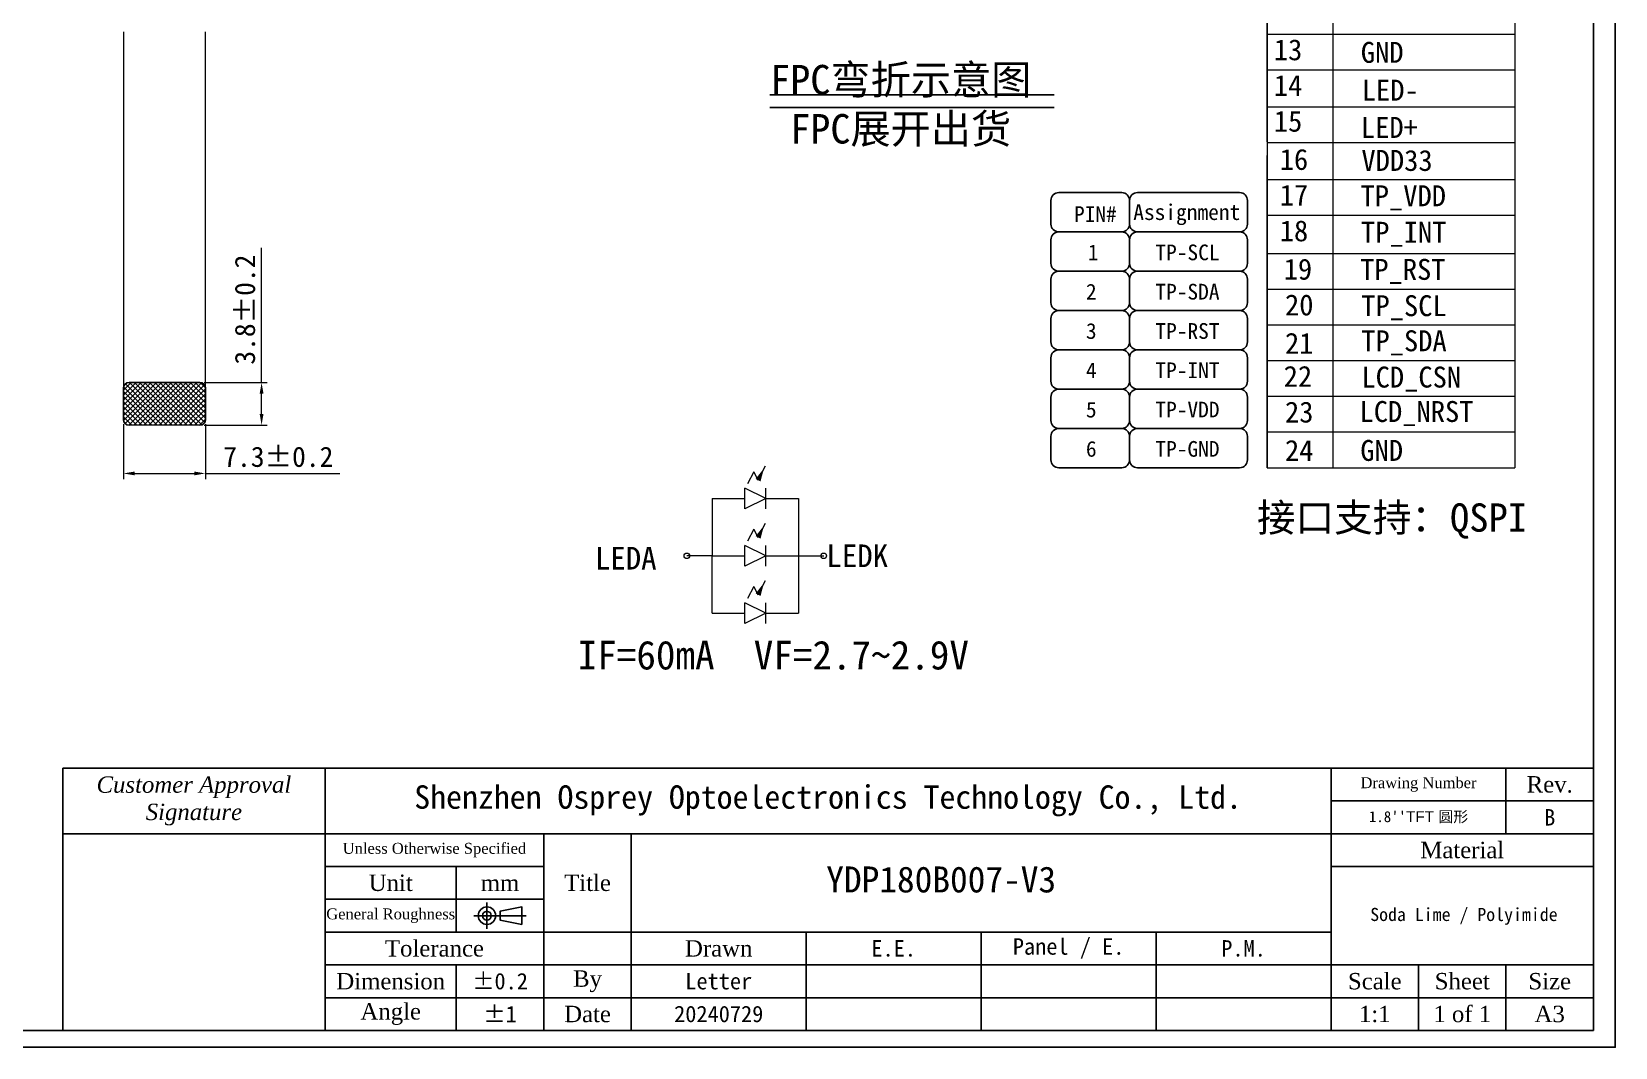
# Model space of a CAD drawing. Header units: millimetres. Extents: x 661 to 1565, y 210 to 444.
# Drawn here: x 1107.4 to 1248.4, y 221.2 to 311.7 of the extents above; entities that cross this region are included whole.
import ezdxf

# ---------------------------------------------------------------- set-up
doc = ezdxf.new("R2010")
doc.units = ezdxf.units.MM
doc.linetypes.add('CENTER', pattern=[50.8, 31.75, -6.35, 6.35, -6.35])
for name, color, linetype in [('dim', 3, 'Continuous'), ('dimension', 3, 'Continuous'), ('FPC', 33, 'Continuous'), ('FRAME', 154, 'Continuous'), ('图框', 7, 'Continuous'), ('标注', 3, 'Continuous')]:
    doc.layers.add(name, color=color, linetype=linetype)
doc.layers.add('DIM（标注）', color=3, linetype='Continuous', lineweight=15)
doc.styles.add('宋体', font='')
doc.styles.add('工程', font='gbenor.shx', dxfattribs={"width": 1.25, "bigfont": 'gbcbig.shx'})
doc.styles.get('宋体').set_extended_font_data('SimSun')
doc.dimstyles.new('标准', dxfattribs={"dimtxt": 2, "dimasz": 1.8, "dimexe": 0.5, "dimexo": 0.4, "dimgap": 0.1, "dimtad": 1, "dimzin": 1, "dimdsep": 46, "dimtxsty": '工程', "dimblk": 'CLOSEDBLANK', "dimcen": 0.09, "dimclrd": 3, "dimclre": 3, "dimclrt": 3, "dimadec": 0, "dimazin": 0, "dimtfac": 1, "dimtofl": 0, "dimtmove": 0, "dimatfit": 3, "dimldrblk": 'CLOSEDBLANK', "dimfxl": 0, "dimtolj": 1, "dimlwd": 0, "dimlwe": 0, "dimarcsym": 0})

# ---------------------------------------------------------------- blocks, each defined once
blk = doc.blocks.new('*D126')
at = {"color": 7, "lineweight": 0, "transparency": 16777216}
for p, q in [((1115.57, 276.73), (1115.57, 271.83)), ((1122.87, 276.73), (1122.87, 271.83)), ((1116.57, 272.33), (1121.87, 272.33)), ((1122.87, 272.33), (1134.85, 272.33))]:
    blk.add_line(p, q, dxfattribs=at)
at = {"color": 7, "transparency": 16777216}
for points in [[(1116.57, 272.5), (1116.57, 272.16), (1115.57, 272.33)], [(1121.87, 272.5), (1121.87, 272.16), (1122.87, 272.33)]]:
    blk.add_solid(points, dxfattribs=at)
at = {"layer": 'Defpoints', "color": 0, "transparency": 16777216}
for p in [(1115.57, 277.13), (1122.87, 277.13), (1122.87, 272.33)]:
    blk.add_point(p, dxfattribs=at)
at = {"color": 7, "transparency": 16777216, "insert": (1129.36, 273.8), "char_height": 1.3, "attachment_point": 5, "style": '宋体'}
blk.add_mtext('\\A1;{\\H1.3846x;7.3%%P0.2}', dxfattribs=at)
blk = doc.blocks.new('_ClosedBlank')
at = {"color": 0, "linetype": 'ByBlock', "lineweight": -2}
for p, q in [((-1, 0.17), (0, 0)), ((-1, 0.17), (-1, -0.17)), ((0, 0), (-1, -0.17))]:
    blk.add_line(p, q, dxfattribs=at)
blk = doc.blocks.new('*D127')
at = {"color": 7, "lineweight": 0, "transparency": 16777216}
for p, q in [((1127.87, 280.43), (1127.87, 292.42)), ((1122.77, 280.43), (1128.37, 280.43)), ((1127.87, 277.63), (1127.87, 279.43)), ((1122.77, 276.63), (1128.37, 276.63))]:
    blk.add_line(p, q, dxfattribs=at)
at = {"color": 7, "transparency": 16777216}
for points in [[(1127.7, 279.43), (1128.04, 279.43), (1127.87, 280.43)], [(1127.7, 277.63), (1128.04, 277.63), (1127.87, 276.63)]]:
    blk.add_solid(points, dxfattribs=at)
at = {"layer": 'Defpoints', "color": 0, "transparency": 16777216}
for p in [(1122.37, 280.43), (1127.87, 280.43), (1122.37, 276.63)]:
    blk.add_point(p, dxfattribs=at)
at = {"color": 7, "transparency": 16777216, "insert": (1126.4, 286.92), "char_height": 1.3, "attachment_point": 5, "rotation": 90, "style": '宋体'}
blk.add_mtext('\\A1;{\\H1.3846x;3.8%%P0.2}', dxfattribs=at)

msp = doc.modelspace()

# ---------------------------------------------------------------- hatches: boundary and pattern name
at = {"layer": 'dim'}
h = msp.add_hatch(dxfattribs=at)
h.set_pattern_fill('ANSI37', scale=0.1, angle=90, style=0)
h.set_pattern_definition([(135, (1427.34745, -853.85013), (-0.2245064, -0.2245064), []), (225, (1427.34745, -853.85013), (0.2245064, -0.2245064), [])])
edge = h.paths.add_edge_path()
edge.add_line((1116.4718, 280.4302), (1121.9718, 280.4302))
edge.add_line((1121.9718, 280.4302), (1122.3718, 280.4302))
edge.add_arc((1122.3718, 279.9302), 0.5, 0, 90, ccw=False)
edge.add_line((1122.8718, 279.9302), (1122.8718, 277.1302))
edge.add_arc((1122.3718, 277.1302), 0.5, 270, 360, ccw=False)
edge.add_line((1122.3718, 276.6302), (1116.0718, 276.6302))
edge.add_arc((1116.0718, 277.1302), 0.5, 180, 270, ccw=False)
edge.add_line((1115.5718, 277.1302), (1115.5718, 279.9302))
edge.add_arc((1116.0718, 279.9302), 0.5, 90, 180, ccw=False)
edge.add_line((1116.0718, 280.4302), (1116.4718, 280.4302))

# ---------------------------------------------------------------- linework, layer by layer
at = {"color": 0, "lineweight": 0}
for p, q in [((1217.4034, 354.5253), (1217.4034, 272.8423)), ((1223.2531, 354.5253), (1223.2531, 272.8423)), ((1239.4738, 354.5253, 0), (1239.4738, 272.8423))]:
    msp.add_line(p, q, dxfattribs=at)
at = {"lineweight": 9}
msp.add_line((1217.4034, 301.861), (1217.4034, 340.5796), dxfattribs=at)
msp.add_line((1217.4034, 300.6456), (1217.4034, 272.8423))
at = {"color": 7}
msp.add_line((1217.4034, 291.0598), (1217.4034, 272.8423), dxfattribs=at)
at = {"color": 30, "linetype": 'Continuous'}
for p, q in [((1115.5718, 279.9302), (1115.5718, 277.1302)), ((1122.8718, 277.1302), (1122.8718, 279.9302))]:
    msp.add_line(p, q, dxfattribs=at)
at = {"color": 0, "linetype": 'Continuous', "lineweight": 0}
for points in [[(1217.4034, 311.4528), (1239.4738, 311.4528)], [(1217.4034, 308.2718), (1239.4738, 308.2718)], [(1217.4034, 304.9812), (1239.4738, 304.9812)], [(1217.4034, 301.8002), (1239.4738, 301.8002)], [(1217.4034, 298.5095), (1239.4738, 298.5095)], [(1217.4034, 295.3285), (1239.4738, 295.3285)], [(1217.4034, 291.9282), (1239.4738, 291.9282)], [(1217.4034, 288.7472), (1239.4738, 288.7472)], [(1217.4034, 285.5662), (1239.4738, 285.5662)], [(1217.4034, 282.3853), (1239.4738, 282.3853)], [(1217.4034, 279.2043), (1239.4738, 279.2043)], [(1217.4034, 276.0233), (1239.4738, 276.0233)], [(1217.4034, 272.8423), (1239.4738, 272.8423)]]:
    msp.add_lwpolyline(points, dxfattribs=at)
at = {"color": 7}
for points in [[(1198.1587, 296.6365), (1198.1587, 294.5365, 0.41421356), (1198.8587, 293.8365), (1204.4587, 293.8365, 0.41421356), (1205.1587, 294.5365), (1205.1587, 296.6365, 0.41421356), (1204.4587, 297.3365), (1198.8587, 297.3365, 0.41421356)], [(1205.1587, 296.6365), (1205.1587, 294.5365, 0.41421356), (1205.8587, 293.8365), (1214.9587, 293.8365, 0.41421356), (1215.6587, 294.5365), (1215.6587, 296.6365, 0.41421356), (1214.9587, 297.3365), (1205.8587, 297.3365, 0.41421356)], [(1198.1587, 293.1365), (1198.1587, 291.0365, 0.41421356), (1198.8587, 290.3365), (1204.4587, 290.3365, 0.41421356), (1205.1587, 291.0365), (1205.1587, 293.1365, 0.41421356), (1204.4587, 293.8365), (1198.8587, 293.8365, 0.41421356)], [(1205.1587, 293.1365), (1205.1587, 291.0365, 0.41421356), (1205.8587, 290.3365), (1214.9587, 290.3365, 0.41421356), (1215.6587, 291.0365), (1215.6587, 293.1365, 0.41421356), (1214.9587, 293.8365), (1205.8587, 293.8365, 0.41421356)], [(1205.1587, 293.1365), (1205.1587, 291.0365, 0.41421356), (1205.8587, 290.3365), (1214.9587, 290.3365, 0.41421356), (1215.6587, 291.0365), (1215.6587, 293.1365, 0.41421356), (1214.9587, 293.8365), (1205.8587, 293.8365, 0.41421356)], [(1198.1587, 289.6365), (1198.1587, 287.5365, 0.41421356), (1198.8587, 286.8365), (1204.4587, 286.8365, 0.41421356), (1205.1587, 287.5365), (1205.1587, 289.6365, 0.41421356), (1204.4587, 290.3365), (1198.8587, 290.3365, 0.41421356)], [(1205.1587, 289.6365), (1205.1587, 287.5365, 0.41421356), (1205.8587, 286.8365), (1214.9587, 286.8365, 0.41421356), (1215.6587, 287.5365), (1215.6587, 289.6365, 0.41421356), (1214.9587, 290.3365), (1205.8587, 290.3365, 0.41421356)], [(1205.1587, 289.6365), (1205.1587, 287.5365, 0.41421356), (1205.8587, 286.8365), (1214.9587, 286.8365, 0.41421356), (1215.6587, 287.5365), (1215.6587, 289.6365, 0.41421356), (1214.9587, 290.3365), (1205.8587, 290.3365, 0.41421356)], [(1198.1587, 286.1365), (1198.1587, 284.0365, 0.41421356), (1198.8587, 283.3365), (1204.4587, 283.3365, 0.41421356), (1205.1587, 284.0365), (1205.1587, 286.1365, 0.41421356), (1204.4587, 286.8365), (1198.8587, 286.8365, 0.41421356)], [(1205.1587, 286.1365), (1205.1587, 284.0365, 0.41421356), (1205.8587, 283.3365), (1214.9587, 283.3365, 0.41421356), (1215.6587, 284.0365), (1215.6587, 286.1365, 0.41421356), (1214.9587, 286.8365), (1205.8587, 286.8365, 0.41421356)], [(1198.1587, 282.6365), (1198.1587, 280.5365, 0.41421356), (1198.8587, 279.8365), (1204.4587, 279.8365, 0.41421356), (1205.1587, 280.5365), (1205.1587, 282.6365, 0.41421356), (1204.4587, 283.3365), (1198.8587, 283.3365, 0.41421356)], [(1205.1587, 282.6365), (1205.1587, 280.5365, 0.41421356), (1205.8587, 279.8365), (1214.9587, 279.8365, 0.41421356), (1215.6587, 280.5365), (1215.6587, 282.6365, 0.41421356), (1214.9587, 283.3365), (1205.8587, 283.3365, 0.41421356)], [(1205.1587, 282.6365), (1205.1587, 280.5365, 0.41421356), (1205.8587, 279.8365), (1214.9587, 279.8365, 0.41421356), (1215.6587, 280.5365), (1215.6587, 282.6365, 0.41421356), (1214.9587, 283.3365), (1205.8587, 283.3365, 0.41421356)], [(1198.1587, 279.1365), (1198.1587, 277.0365, 0.41421356), (1198.8587, 276.3365), (1204.4587, 276.3365, 0.41421356), (1205.1587, 277.0365), (1205.1587, 279.1365, 0.41421356), (1204.4587, 279.8365), (1198.8587, 279.8365, 0.41421356)], [(1205.1587, 279.1365), (1205.1587, 277.0365, 0.41421356), (1205.8587, 276.3365), (1214.9587, 276.3365, 0.41421356), (1215.6587, 277.0365), (1215.6587, 279.1365, 0.41421356), (1214.9587, 279.8365), (1205.8587, 279.8365, 0.41421356)], [(1198.1587, 275.6365), (1198.1587, 273.5365, 0.41421356), (1198.8587, 272.8365), (1204.4587, 272.8365, 0.41421356), (1205.1587, 273.5365), (1205.1587, 275.6365, 0.41421356), (1204.4587, 276.3365), (1198.8587, 276.3365, 0.41421356)], [(1205.1587, 275.6365), (1205.1587, 273.5365, 0.41421356), (1205.8587, 272.8365), (1214.9587, 272.8365, 0.41421356), (1215.6587, 273.5365), (1215.6587, 275.6365, 0.41421356), (1214.9587, 276.3365), (1205.8587, 276.3365, 0.41421356)], [(1205.1587, 275.6365), (1205.1587, 273.5365, 0.41421356), (1205.8587, 272.8365), (1214.9587, 272.8365, 0.41421356), (1215.6587, 273.5365), (1215.6587, 275.6365, 0.41421356), (1214.9587, 276.3365), (1205.8587, 276.3365, 0.41421356)]]:
    msp.add_lwpolyline(points, format="xyb", close=True, dxfattribs=at)
at = {"color": 7, "linetype": 'Continuous'}
for centre, start, end in [((1116.0718, 279.9302), 90, 180), ((1122.3718, 279.9302), 0, 90)]:
    msp.add_arc(centre, 0.5, start, end, dxfattribs=at)
at = {"color": 30, "linetype": 'Continuous'}
for centre, start, end in [((1116.0718, 277.1302), 180, 270), ((1122.3718, 277.1302), 270, 0)]:
    msp.add_arc(centre, 0.5, start, end, dxfattribs=at)
at = {"layer": 'dim', "color": 0, "lineweight": 5}
msp.add_line((1217.4034, 322.7651), (1217.4034, 272.8423), dxfattribs=at)
at = {"layer": 'dim', "color": 7}
msp.add_line((1116.0718, 280.4302), (1122.3718, 280.4302), dxfattribs=at)
at = {"layer": 'dim', "color": 7, "lineweight": 5}
msp.add_line((1175.6685, 270.0966), (1175.6685, 259.8901), dxfattribs=at)
at = {"layer": 'FPC', "color": 30, "lineweight": 5}
for p, q in [((1115.5719, 311.6728), (1115.5718, 279.9302)), ((1122.8718, 279.9302), (1122.8718, 311.6728)), ((1122.3718, 276.6302), (1116.0718, 276.6302))]:
    msp.add_line(p, q, dxfattribs=at)
at = {"layer": 'FRAME', "color": 7}
for p, q in [((1110.1593, 222.7212), (1110.1593, 246.0879)), ((1110.1593, 246.0879), (1246.4654, 246.0879)), ((1133.5261, 222.7212), (1133.5261, 246.0879)), ((1223.0987, 222.7212), (1223.0987, 246.0879)), ((1238.6765, 240.2462), (1238.6765, 246.0879)), ((1223.0987, 243.1671), (1246.4654, 243.1671)), ((1110.1593, 240.2462), (1246.4654, 240.2462)), ((1152.9984, 222.7212), (1152.9984, 240.2462)), ((1160.7873, 222.7212), (1160.7873, 240.2462)), ((1133.5261, 237.3254), (1152.9984, 237.3254)), ((1145.2095, 231.4837), (1145.2095, 237.3254)), ((1223.0987, 237.3254), (1246.4654, 237.3254)), ((1133.5261, 234.4045), (1152.9984, 234.4045)), ((1133.5261, 231.4837), (1223.0987, 231.4837)), ((1176.3651, 222.7212), (1176.3651, 231.4837)), ((1191.943, 222.7212), (1191.943, 231.4837)), ((1207.5208, 222.7212), (1207.5208, 231.4837)), ((1133.5261, 228.5628), (1246.4654, 228.5628)), ((1145.2095, 222.7212), (1145.2095, 228.5628)), ((1230.8876, 222.7212), (1230.8876, 228.5628)), ((1238.6765, 222.7212), (1238.6765, 228.5628)), ((1133.5261, 225.642), (1246.4654, 225.642))]:
    msp.add_line(p, q, dxfattribs=at)
at = {"layer": 'FRAME', "color": 7, "linetype": 'CENTER'}
for p, q in [((1147.9356, 234.1125), (1147.9356, 231.7758)), ((1151.4406, 232.9441), (1146.7672, 232.9441))]:
    msp.add_line(p, q, dxfattribs=at)
at = {"layer": 'FRAME', "color": 7}
for points in [[(1248.4127, 403.1535), (964.745, 403.1535), (964.745, 221.2212), (1248.4127, 221.2212)], [(1246.4654, 222.7212), (966.6923, 222.7212), (966.6923, 401.1536), (1246.4654, 401.1536)], [(1151.0511, 232.1652), (1151.0511, 233.723), (1149.1039, 233.3336), (1149.1039, 232.5547)]]:
    msp.add_lwpolyline(points, close=True, dxfattribs=at)
for radius in [0.7789, 0.3894]:
    msp.add_circle((1147.9356, 232.9441), radius, dxfattribs=at)
at = {"layer": '图框', "color": 7, "lineweight": 5}
for p, q in [((1171.6919, 272.4802), (1171.1501, 271.3968)), ((1171.6919, 272.4803), (1172.0718, 271.7204)), ((1172.7026, 272.9819), (1172.0719, 271.7203)), ((1172.7596, 270.0966), (1170.9059, 271.0234)), ((1170.906, 269.1692), (1170.906, 271.023)), ((1172.7597, 269.1692), (1172.7597, 271.023)), ((1167.9971, 270.0961), (1170.906, 270.0961)), ((1167.9971, 270.0961), (1167.9971, 264.9929)), ((1172.7597, 270.0966), (1170.9059, 269.1697)), ((1172.7597, 270.0966), (1175.6685, 270.0966)), ((1171.6919, 267.377), (1171.1501, 266.2935)), ((1171.6919, 267.3771), (1172.0718, 266.6171)), ((1172.7026, 267.8787), (1172.0719, 266.6171)), ((1172.7596, 264.9933), (1170.9059, 265.9202)), ((1170.906, 264.066), (1170.906, 265.9197)), ((1172.7597, 264.066), (1172.7597, 265.9197)), ((1167.9971, 264.9929), (1165.7389, 264.9938)), ((1167.9971, 264.9929), (1170.906, 264.9929)), ((1167.9977, 259.8896), (1167.9971, 264.9929)), ((1172.7597, 264.9933), (1170.9059, 264.0665)), ((1172.7597, 264.9933), (1175.6685, 264.9933)), ((1175.6686, 264.9937), (1177.9267, 264.9951)), ((1172.7033, 262.7754), (1172.0725, 261.5139)), ((1171.6925, 262.2738), (1171.1508, 261.1903)), ((1171.6925, 262.2739), (1172.0725, 261.5139)), ((1167.9977, 259.8896), (1170.9066, 259.8896)), ((1172.7603, 259.8901), (1170.9065, 260.817)), ((1170.9066, 258.9628), (1170.9066, 260.8165)), ((1172.7603, 259.8901), (1170.9066, 258.9632)), ((1172.7603, 258.9628), (1172.7603, 260.8165)), ((1172.7603, 259.8901), (1175.6692, 259.8901))]:
    msp.add_line(p, q, dxfattribs=at)
for centre in [(1165.7389, 264.9938), (1177.9267, 264.9951)]:
    msp.add_circle(centre, 0.2472, dxfattribs=at)
for points in [[(1172.2982, 271.6246), (1172.6071, 272.7909), (1171.8595, 271.844)], [(1172.2982, 266.5214), (1172.6071, 267.6877), (1171.8595, 266.7408)], [(1172.2989, 261.4182), (1172.6078, 262.5844), (1171.8601, 261.6375)]]:
    msp.add_solid(points, dxfattribs=at)
at = {"layer": '标注', "color": 7}
for p, q in [((1173.1374, 306.0531), (1198.4417, 306.0531)), ((1173.1212, 304.9266), (1198.4417, 304.9266))]:
    msp.add_line(p, q, dxfattribs=at)

# ---------------------------------------------------------------- texts
at = {"color": 0, "linetype": 'Continuous', "lineweight": 0, "style": '宋体'}
for s, p in [('13', (1218.0037, 309.1275)), ('GND', (1225.7528, 308.8981)), ('14', (1218.0037, 305.9465)), ('LED-', (1225.8362, 305.5298)), ('15', (1218.0037, 302.7655)), ('LED+', (1225.7583, 302.2136)), ('16', (1218.5291, 299.3644)), ('VDD33', (1225.8036, 299.2728)), ('17', (1218.5291, 296.1834)), ('TP_VDD', (1225.7231, 296.1253)), ('18', (1218.5291, 293.0024)), ('TP_INT', (1225.7639, 292.8756)), ('19', (1218.8803, 289.5875)), ('TP_RST', (1225.6847, 289.5702)), ('20', (1218.9974, 286.4065)), ('TP_SCL', (1225.7869, 286.3364)), ('TP_SDA', (1225.7869, 283.211)), ('21', (1218.9974, 282.9916)), ('22', (1218.8803, 280.0446)), ('23', (1218.9974, 276.8636)), ('24', (1218.9974, 273.4487)), ('GND', (1225.7052, 273.4487))]:
    msp.add_text(s, height=1.86472, dxfattribs=at).set_placement(p)
at = {"color": 1, "linetype": 'Continuous', "lineweight": 0, "style": '宋体'}
for s, p in [('LCD_CSN', (1225.8003, 279.9795)), ('LCD_NRST', (1225.6368, 276.9123))]:
    msp.add_text(s, height=1.86472, dxfattribs=at).set_placement(p)
at = {"color": 7, "attachment_point": 1, "style": '宋体'}
for s, insert, char_height, width in [('{\\fSimHei|b0|i0|c134|p49;Assignment}', (1205.488, 296.302), 1.4, 21.161875), ('{\\fSimHei|b0|i0|c134|p49;PIN#}', (1200.209, 296.1263), 1.4, 21.161875), ('{\\fSimHei|b0|i0|c134|p49;1}', (1201.4408, 292.7162), 1.4, 21.161875), ('{\\fSimHei|b0|i0|c134|p49;TP-SCL}', (1207.4562, 292.7162), 1.4, 21.161875), ('{\\fSimHei|b0|i0|c134|p49;2}', (1201.2731, 289.2162), 1.4, 21.161875), ('{\\fSimHei|b0|i0|c134|p49;TP-SDA}', (1207.4562, 289.2162), 1.4, 21.161875), ('{\\fSimHei|b0|i0|c134|p49;3}', (1201.2731, 285.7162), 1.4, 21.161875), ('{\\fSimHei|b0|i0|c134|p49;TP-RST}', (1207.4562, 285.7162), 1.4, 21.161875), ('{\\fSimHei|b0|i0|c134|p49;4}', (1201.2731, 282.2162), 1.4, 21.161875), ('{\\fSimHei|b0|i0|c134|p49;TP-INT}', (1207.4562, 282.2162), 1.4, 21.161875), ('{\\fSimHei|b0|i0|c134|p49;5}', (1201.2731, 278.7162), 1.4, 21.161875), ('{\\fSimHei|b0|i0|c134|p49;TP-VDD}', (1207.4562, 278.7162), 1.4, 21.161875), ('{\\fSimHei|b0|i0|c134|p49;6}', (1201.2731, 275.2162), 1.4, 21.161875), ('{\\fSimHei|b0|i0|c134|p49;TP-GND}', (1207.4562, 275.2162), 1.4, 21.161875), ('{\\fSimSun|b0|i0|c134|p54;\\H1.329x;接口支持：\\fSimSun|b0|i0|c0|p54;QSPI}', (1216.5039, 269.6638), 1.896219, 26.381025)]:
    msp.add_mtext(s, dxfattribs=dict(at, insert=insert, char_height=char_height, width=width))
at = {"layer": 'dimension', "color": 7, "insert": (1178.1505, 237.3288), "char_height": 2.314434, "width": 256.174869, "attachment_point": 1, "style": '宋体'}
msp.add_mtext('YDP180B007-V3', dxfattribs=at)
at = {"layer": 'DIM（标注）', "color": 1, "style": '宋体'}
msp.add_text('IF=60mA  VF=2.7~2.9V ', height=2.560871, dxfattribs=at).set_placement((1156.0148, 254.8722))
at = {"layer": 'FRAME', "color": 7, "attachment_point": 5, "style": '宋体'}
for s, insert, char_height in [('{\\fTimes New Roman|b0|i1|c0|p18;Customer Approval\\PSignature}', (1121.8427, 243.1671), 1.460423), ('{\\fTimes New Roman|b0|i0|c0|p18;Rev.}', (1242.571, 244.6275), 1.460423), ('\\pxqj;{\\H0.83333x;Shenzhen Osprey Optoelectronics Technology Co., Ltd.}', (1178.3124, 243.1671), 2.5), ('{\\fTimes New Roman|b0|i0|c0|p18;Drawing Number}', (1230.8876, 244.6275), 0.973615), ("1.8''{\\fArial|b0|i0|c0|p32;TFT }圆形", (1230.8876, 241.7067), 0.973615), ('{\\fTimes New Roman|b0|i0|c0|p18;Unless Otherwise Specified}', (1143.2622, 238.7858), 0.973615), ('{\\fTimes New Roman|b0|i0|c0|p18;Material}', (1234.782, 238.7858), 1.460423), ('{\\fTimes New Roman|b0|i0|c0|p18;Unit}', (1139.3678, 235.865), 1.460423), ('{\\fTimes New Roman|b0|i0|c0|p18;mm}', (1149.1039, 235.865), 1.460423), ('{\\fTimes New Roman|b0|i0|c0|p18;Title}', (1156.8928, 235.865), 1.460423), ('{\\fTimes New Roman|b0|i0|c0|p18;General Roughness}', (1139.3678, 232.9441), 0.973615), ('Soda Lime / Polyimide', (1234.9309, 232.8825), 1.168338), ('{\\fTimes New Roman|b0|i0|c0|p18;Tolerance}', (1143.2622, 230.0233), 1.460423), ('{\\fTimes New Roman|b0|i0|c0|p18;Drawn}', (1168.5762, 230.0233), 1.460423), ('E.E.', (1184.1541, 230.0233), 1.46042), ('Panel / E.', (1199.7319, 230.0233), 1.46042), ('P.M.', (1215.3097, 230.0233), 1.46042), ('{\\fTimes New Roman|b0|i0|c0|p18;Dimension}', (1139.3678, 227.1024), 1.460423), ('%%P0.2', (1149.1039, 227.1024), 1.46042), ('{\\fTimes New Roman|b0|i0|c0|p18;By}', (1156.8928, 227.1024), 1.460423), ('Letter', (1168.5762, 227.1024), 1.46042), ('{\\fTimes New Roman|b0|i0|c0|p18;Scale}', (1226.9931, 227.1024), 1.460423), ('{\\fTimes New Roman|b0|i0|c0|p18;Sheet}', (1234.782, 227.1024), 1.460423), ('{\\fTimes New Roman|b0|i0|c0|p18;Size}', (1242.571, 227.1024), 1.460423), ('{\\fTimes New Roman|b0|i0|c0|p18;Angle}', (1139.3678, 224.1816), 1.460423), ('%%p1', (1149.1039, 224.1816), 1.46042), ('{\\fTimes New Roman|b0|i0|c0|p18;Date}', (1156.8928, 224.1816), 1.460423), ('20240729', (1168.5762, 224.1816), 1.46042), ('{\\fTimes New Roman|b0|i0|c0|p18;1:1}', (1226.9931, 224.1816), 1.460423), ('{\\fTimes New Roman|b0|i0|c0|p18;1 of 1}', (1234.782, 224.1816), 1.460423), ('{\\fTimes New Roman|b0|i0|c0|p18;A3}', (1242.571, 224.1816), 1.460423)]:
    msp.add_mtext(s, dxfattribs=dict(at, insert=insert, char_height=char_height))
at = {"layer": 'FRAME', "color": 1, "insert": (1242.571, 241.7067), "char_height": 1.4604, "attachment_point": 5, "style": '宋体'}
msp.add_mtext('B', dxfattribs=at)
at = {"layer": '图框', "color": 7, "lineweight": 5, "style": '宋体'}
msp.add_text('LEDA', height=2.01769, dxfattribs=at).set_placement((1157.5513, 263.7746))
at = {"layer": '图框', "color": 7, "style": '宋体'}
msp.add_text('LEDK', height=2.01769, dxfattribs=at).set_placement((1178.1669, 263.9845))
at = {"layer": '标注', "color": 7, "insert": (1173.159, 301.4097), "char_height": 2.625006, "width": 36.929375, "attachment_point": 7, "style": '宋体'}
msp.add_mtext('{\\fSimSun|b0|i0|c134|p2;FPC弯折示意图\\P FPC展开出货}', dxfattribs=at)

# ---------------------------------------------------------------- dimensions: what is measured, and where the dimension line sits
for base, p1, p2, angle, picture, middle in [((1127.8696, 280.4302), (1122.3718, 276.6302), (1122.3718, 280.4302), 90, '*D127', (1127.8696, 286.9228)), ((1122.8718, 272.3296), (1115.5718, 277.1302), (1122.8718, 277.1302), 180, '*D126', (1129.3594, 272.3296))]:
    dim = msp.add_linear_dim(base=base, p1=p1, p2=p2, angle=angle, text='{\\H1.3846x;<>%%P0.2}', dimstyle='标准', override={"dimtxt": 1.3, "dimasz": 1, "dimgap": 0.5, "dimdec": 1, "dimtxsty": '宋体', "dimsah": 1, "dimclrd": 7, "dimclre": 7, "dimclrt": 7})
    dim.commit()
    dim.dimension.update_dxf_attribs({"geometry": picture, "text_midpoint": middle, "dimtype": 160})

doc.saveas('drawing.dxf')
